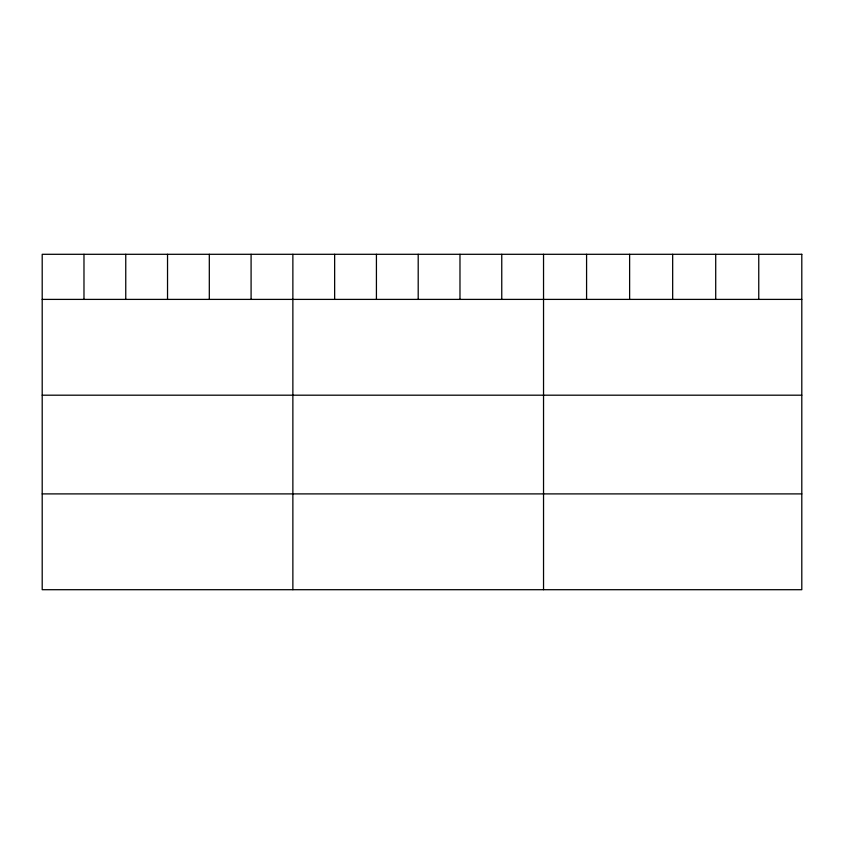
<?xml version="1.0" encoding="UTF-8"?>
<svg xmlns="http://www.w3.org/2000/svg" width="844" height="844" viewBox="0 0 844 844"><rect width="100%" height="100%" fill="white"/><g stroke="black" fill="none" stroke-linecap="round" stroke-linejoin="round"><path stroke-width="1.27" d="M42.2 299.398L801.8 299.398M42.2 395.192L801.8 395.192M42.2 493.898L801.8 493.898M758.756 254.297L758.756 299.398M715.712 254.297L715.712 299.398M672.668 254.297L672.668 299.398M629.624 254.297L629.624 299.398M586.58 254.297L586.58 299.398M543.536 254.297L543.536 589.703M501.758 254.297L501.758 299.398M459.98 254.297L459.98 299.398M418.202 254.297L418.202 299.398M376.424 254.297L376.424 299.398M334.646 254.297L334.646 299.398M292.868 254.297L292.868 589.703M251.09 254.297L251.09 299.398M209.312 254.297L209.312 299.398M167.534 254.297L167.534 299.398M125.756 254.297L125.756 299.398M83.978 254.297L83.978 299.398M801.8 254.297L42.2 254.297L42.2 589.703L801.8 589.703L801.8 254.297"/></g></svg>
